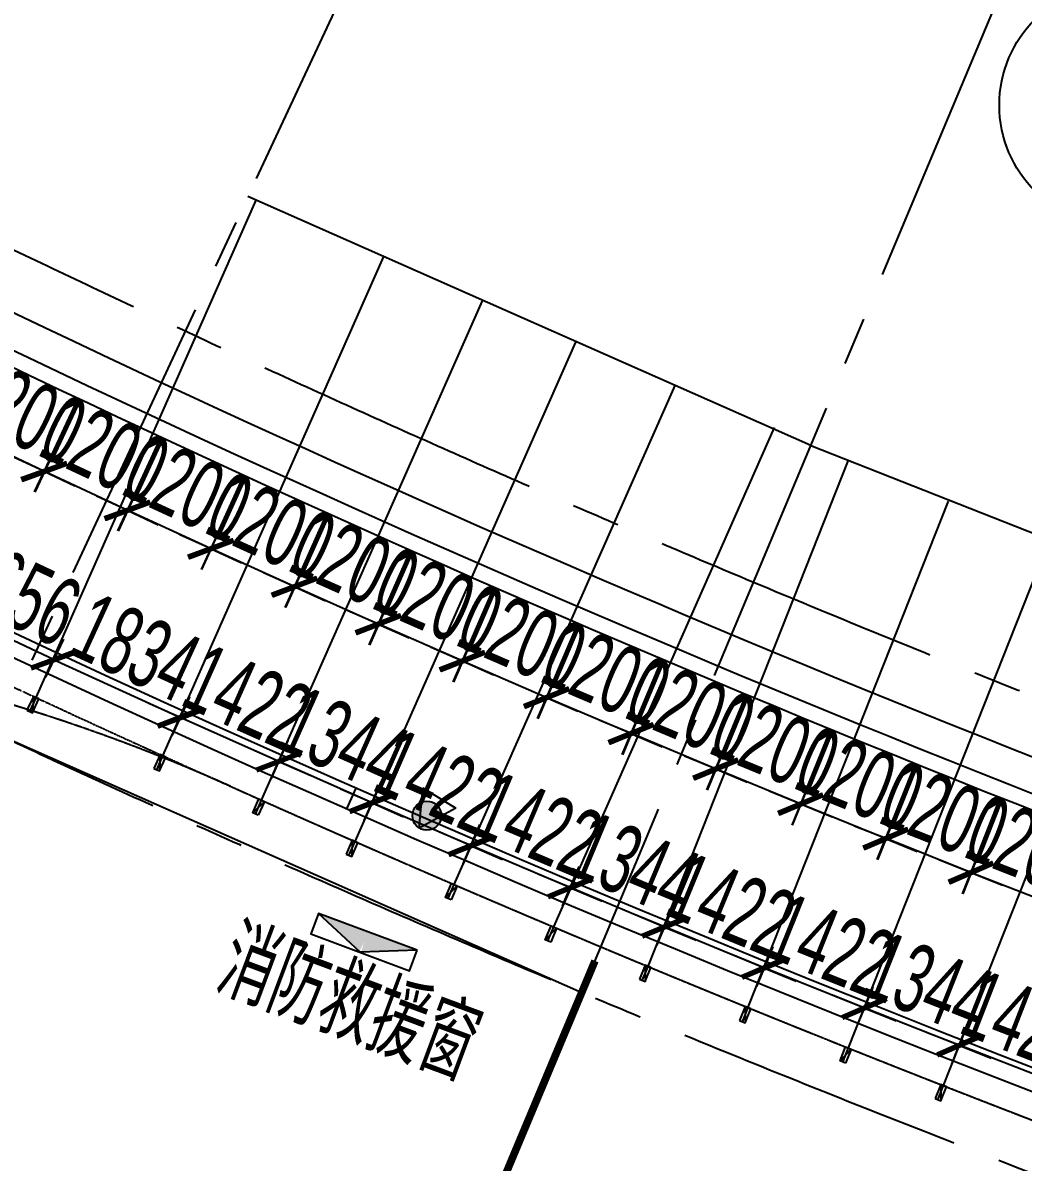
# Model space of a CAD drawing. Extents: x -668578 to 2331563, y -1202445 to 1620273.
# Drawn here: x 790503 to 803656, y 91569 to 106554 of the extents above; entities that cross this region are included whole.
import ezdxf
from ezdxf.enums import TextEntityAlignment as Align

# ---------------------------------------------------------------- set-up
doc = ezdxf.new("R2010")
doc.units = 0
for name, pattern in [('CENTER2', [28.575, 19.05, -3.175, 3.175, -3.175]), ('DASH', [0.35, 0.25, -0.1]), ('DOT2', [0.125, 0, -0.125])]:
    doc.linetypes.add(name, pattern=pattern)
doc.layers.get('0').update_dxf_attribs({"color": 8})
doc.layers.get('Defpoints').update_dxf_attribs({"color": 8})
for name, color, linetype in [('#文字', 8, 'Continuous'), ('#标注', 8, 'Continuous'), ('#轴线', 8, 'CENTER2'), ('A-AL', 8, 'Continuous'), ('A-FLOR-OTLN', 8, 'DOT2'), ('A-ROOF-DRAN', 8, 'Continuous'), ('A-WIND-FRAM', 8, 'Continuous'), ('dim', 8, 'Continuous'), ('DIM_LEAD', 8, 'Continuous'), ('WINDOW', 8, 'Continuous'), ('外轮廓', 8, 'Continuous'), ('建-消防-防火分区填充', 8, 'Continuous'), ('救援窗', 8, 'Continuous'), ('暖-消防-挡烟垂壁', 8, 'Continuous'), ('消防救援', 8, 'Continuous')]:
    doc.layers.add(name, color=color, linetype=linetype)
doc.styles.add('JHZX', font='jrs.shx', dxfattribs={"width": 0.6, "bigfont": 'jhz.shx'})
doc.styles.add('图纸文字', font='txt.shx', dxfattribs={"width": 0.5, "bigfont": 'HZTXT.shx'})
doc.dimstyles.new('JZBZ-300', dxfattribs={"dimscale": 300, "dimtxt": 3, "dimasz": 1.5, "dimexe": 1, "dimexo": 1, "dimgap": 0.5, "dimtad": 1, "dimdec": 0, "dimdsep": 46, "dimtxsty": 'JHZX', "dimblk1": 'ARCHTICK', "dimblk2": 'ARCHTICK', "dimsah": 1, "dimcen": 0, "dimclrd": 1, "dimclre": 1, "dimclrt": 2, "dimazin": 2, "dimtfac": 1, "dimtdec": 0, "dimtix": 1, "dimtmove": 0, "dimatfit": 3, "dimfxl": 0, "dimtolj": 1, "dimlwd": -1, "dimlwe": -1, "dimarcsym": 0})
doc.dimstyles.new('JZBZ-400', dxfattribs={"dimscale": 400, "dimtxt": 3, "dimasz": 1.5, "dimexe": 1, "dimexo": 1, "dimgap": 0.5, "dimtad": 1, "dimdec": 0, "dimdsep": 46, "dimtxsty": 'JHZX', "dimblk1": 'ARCHTICK', "dimblk2": 'ARCHTICK', "dimsah": 1, "dimcen": 0, "dimclrd": 1, "dimclre": 1, "dimclrt": 2, "dimazin": 2, "dimtfac": 1, "dimtdec": 0, "dimtix": 1, "dimtmove": 0, "dimatfit": 3, "dimfxl": 0, "dimtolj": 1, "dimlwd": -1, "dimlwe": -1, "dimarcsym": 0})

# ---------------------------------------------------------------- blocks, each defined once
blk = doc.blocks.new('_ARCHTICK')
at = {"color": 0, "linetype": 'ByBlock', "const_width": 0.15}
blk.add_lwpolyline([(-0.5, -0.5), (0.5, 0.5)], dxfattribs=at)
blk = doc.blocks.new('*D2939')
at = {"layer": '#标注', "ltscale": 300, "transparency": 16777216}
for p, q in [((-1773, -1481), (-9342, -7863)), ((165914, -92056), (164727, -101884))]:
    blk.add_line(p, q, dxfattribs=at)
blk.add_arc((197092, 166179), 269610, 220.13382, 263.11563, dxfattribs=at)
at = {"layer": 'Defpoints', "color": 0, "ltscale": 300, "transparency": 16777216}
for p in [(197092, 166179), (-1467, -1224), (40380, -53208), (165962, -91659)]:
    blk.add_point(p, dxfattribs=at)
at = {"layer": '#标注', "ltscale": 300, "transparency": 16777216, "xscale": 600, "yscale": 600, "zscale": 600}
for p, rotation in [((-9036, -7605), 130.1338192809485), ((164775, -101487), 353.1156299250187)]:
    blk.add_blockref('_ARCHTICK', p, dxfattribs=dict(at, rotation=rotation))
at = {"layer": '#标注', "ltscale": 300, "transparency": 16777216, "insert": (69342, -70334), "char_height": 1200, "attachment_point": 5, "rotation": 331.6247, "style": 'JHZX'}
blk.add_mtext('\\A1;42.98°', dxfattribs=at)
blk = doc.blocks.new('*U2924')
at = {"linetype": 'ByBlock'}
blk.add_line((0, -20), (0, 0), dxfattribs=at)
blk.add_circle((0, -24), 4, dxfattribs=at)
at = {"color": 253, "linetype": 'ByBlock', "style": 'JHZX', "width": 0.75}
blk.add_attdef('AXES', text='', height=4, dxfattribs=at).set_placement((0, -24), align=Align.MIDDLE_CENTER)
blk = doc.blocks.new('*D252')
at = {"layer": 'Defpoints', "color": 0, "ltscale": 300, "transparency": 16777216}
for p in [(802815, 93108), (802608, 92576), (803933, 92061)]:
    blk.add_point(p, dxfattribs=at)
at = {"layer": 'dim', "color": 1, "ltscale": 300, "transparency": 16777216}
for p, q in [((802717, 92856), (802923, 93387)), ((802815, 93108), (802395, 93271)), ((804140, 92592), (802815, 93108)), ((804042, 92340), (804249, 92872)), ((804140, 92592), (804559, 92429))]:
    blk.add_line(p, q, dxfattribs=at)
at = {"layer": 'dim', "color": 1, "ltscale": 300, "transparency": 16777216, "xscale": 450, "yscale": 450, "zscale": 450}
for p, rotation in [((802815, 93108), 338.7417999146081), ((804140, 92592), 158.7417999146081)]:
    blk.add_blockref('_ARCHTICK', p, dxfattribs=dict(at, rotation=rotation))
at = {"layer": 'dim', "color": 2, "ltscale": 300, "transparency": 16777216, "insert": (803695, 93409), "char_height": 900, "attachment_point": 5, "rotation": 338.7418, "style": 'JHZX'}
blk.add_mtext('\\A1;1422', dxfattribs=at)
blk = doc.blocks.new('*D253')
at = {"layer": 'Defpoints', "color": 0, "ltscale": 300, "transparency": 16777216}
for p in [(801567, 93598), (801358, 93071), (802608, 92576)]:
    blk.add_point(p, dxfattribs=at)
at = {"layer": 'dim', "color": 1, "ltscale": 300, "transparency": 16777216}
for p, q in [((801469, 93350), (801677, 93877)), ((801567, 93598), (801149, 93764)), ((802817, 93104), (801567, 93598)), ((802718, 92855), (802927, 93383)), ((802817, 93104), (803235, 92938))]:
    blk.add_line(p, q, dxfattribs=at)
at = {"layer": 'dim', "color": 1, "ltscale": 300, "transparency": 16777216, "xscale": 450, "yscale": 450, "zscale": 450}
for p, rotation in [((801567, 93598), 338.4114418386824), ((802817, 93104), 158.4114418386824)]:
    blk.add_blockref('_ARCHTICK', p, dxfattribs=dict(at, rotation=rotation))
at = {"layer": 'dim', "color": 2, "ltscale": 300, "transparency": 16777216, "insert": (802413, 93909), "char_height": 900, "attachment_point": 5, "rotation": 338.4114, "style": 'JHZX'}
blk.add_mtext('\\A1;1344', dxfattribs=at)
blk = doc.blocks.new('*D254')
at = {"layer": 'Defpoints', "color": 0, "ltscale": 300, "transparency": 16777216}
for p in [(800250, 94126), (800039, 93602), (801358, 93071)]:
    blk.add_point(p, dxfattribs=at)
at = {"layer": 'dim', "color": 1, "ltscale": 300, "transparency": 16777216}
for p, q in [((800250, 94126), (799832, 94294)), ((800151, 93880), (800362, 94404)), ((801569, 93595), (800250, 94126)), ((801470, 93349), (801681, 93873)), ((801569, 93595), (801987, 93427))]:
    blk.add_line(p, q, dxfattribs=at)
at = {"layer": 'dim', "color": 1, "ltscale": 300, "transparency": 16777216, "xscale": 450, "yscale": 450, "zscale": 450}
for p, rotation in [((800250, 94126), 338.0807413442296), ((801569, 93595), 158.0807413442297)]:
    blk.add_blockref('_ARCHTICK', p, dxfattribs=dict(at, rotation=rotation))
at = {"layer": 'dim', "color": 2, "ltscale": 300, "transparency": 16777216, "insert": (801133, 94417), "char_height": 900, "attachment_point": 5, "rotation": 338.0807, "style": 'JHZX'}
blk.add_mtext('\\A1;1422', dxfattribs=at)
blk = doc.blocks.new('*D255')
at = {"layer": 'Defpoints', "color": 0, "ltscale": 300, "transparency": 16777216}
for p in [(798939, 94664), (798724, 94143), (800039, 93602)]:
    blk.add_point(p, dxfattribs=at)
at = {"layer": 'dim', "color": 1, "ltscale": 300, "transparency": 16777216}
for p, q in [((798838, 94421), (799053, 94941)), ((798939, 94664), (798523, 94835)), ((800253, 94122), (798939, 94664)), ((800153, 93879), (800368, 94400)), ((800253, 94122), (800670, 93951))]:
    blk.add_line(p, q, dxfattribs=at)
at = {"layer": 'dim', "color": 1, "ltscale": 300, "transparency": 16777216, "xscale": 450, "yscale": 450, "zscale": 450}
for p, rotation in [((798939, 94664), 337.6106992494506), ((800253, 94122), 157.6106992494506)]:
    blk.add_blockref('_ARCHTICK', p, dxfattribs=dict(at, rotation=rotation))
at = {"layer": 'dim', "color": 2, "ltscale": 300, "transparency": 16777216, "insert": (799825, 94948), "char_height": 900, "attachment_point": 5, "rotation": 337.6107, "style": 'JHZX'}
blk.add_mtext('\\A1;1422', dxfattribs=at)
blk = doc.blocks.new('*D256')
at = {"layer": 'Defpoints', "color": 0, "ltscale": 300, "transparency": 16777216}
for p in [(797701, 95180), (797484, 94663), (798724, 94143)]:
    blk.add_point(p, dxfattribs=at)
at = {"layer": 'dim', "color": 1, "ltscale": 300, "transparency": 16777216}
for p, q in [((797600, 94939), (797817, 95456)), ((797701, 95180), (797286, 95353)), ((798941, 94661), (797701, 95180)), ((798840, 94420), (799057, 94937)), ((798941, 94661), (799356, 94487))]:
    blk.add_line(p, q, dxfattribs=at)
at = {"layer": 'dim', "color": 1, "ltscale": 300, "transparency": 16777216, "xscale": 450, "yscale": 450, "zscale": 450}
for p, rotation in [((797701, 95180), 337.2803418899941), ((798941, 94661), 157.2803418899941)]:
    blk.add_blockref('_ARCHTICK', p, dxfattribs=dict(at, rotation=rotation))
at = {"layer": 'dim', "color": 2, "ltscale": 300, "transparency": 16777216, "insert": (798553, 95474), "char_height": 900, "attachment_point": 5, "rotation": 337.2803, "style": 'JHZX'}
blk.add_mtext('\\A1;1344', dxfattribs=at)
blk = doc.blocks.new('*D257')
at = {"layer": 'Defpoints', "color": 0, "ltscale": 300, "transparency": 16777216}
for p in [(796395, 95734), (796176, 95219), (797484, 94663)]:
    blk.add_point(p, dxfattribs=at)
at = {"layer": 'dim', "color": 1, "ltscale": 300, "transparency": 16777216}
for p, q in [((796395, 95734), (795981, 95910)), ((796293, 95495), (796512, 96010)), ((797703, 95177), (796395, 95734)), ((797602, 94939), (797821, 95453)), ((797703, 95177), (798118, 95001))]:
    blk.add_line(p, q, dxfattribs=at)
at = {"layer": 'dim', "color": 1, "ltscale": 300, "transparency": 16777216, "xscale": 450, "yscale": 450, "zscale": 450}
for p, rotation in [((796395, 95734), 336.949641395535), ((797703, 95177), 156.949641395535)]:
    blk.add_blockref('_ARCHTICK', p, dxfattribs=dict(at, rotation=rotation))
at = {"layer": 'dim', "color": 2, "ltscale": 300, "transparency": 16777216, "insert": (797284, 96008), "char_height": 900, "attachment_point": 5, "rotation": 336.9496, "style": 'JHZX'}
blk.add_mtext('\\A1;1422', dxfattribs=at)
blk = doc.blocks.new('*D258')
at = {"layer": 'Defpoints', "color": 0, "ltscale": 300, "transparency": 16777216}
for p in [(795094, 96297), (794872, 95787), (796176, 95219)]:
    blk.add_point(p, dxfattribs=at)
at = {"layer": 'dim', "color": 1, "ltscale": 300, "transparency": 16777216}
for p, q in [((794992, 96062), (795214, 96572)), ((795094, 96297), (794681, 96476)), ((796398, 95729), (795094, 96297)), ((796296, 95494), (796518, 96004)), ((796398, 95729), (796811, 95550))]:
    blk.add_line(p, q, dxfattribs=at)
at = {"layer": 'dim', "color": 1, "ltscale": 300, "transparency": 16777216, "xscale": 450, "yscale": 450, "zscale": 450}
for p, rotation in [((795094, 96297), 336.4797098205152), ((796398, 95729), 156.4797098205152)]:
    blk.add_blockref('_ARCHTICK', p, dxfattribs=dict(at, rotation=rotation))
at = {"layer": 'dim', "color": 2, "ltscale": 300, "transparency": 16777216, "insert": (795985, 96563), "char_height": 900, "attachment_point": 5, "rotation": 336.4797, "style": 'JHZX'}
blk.add_mtext('\\A1;1422', dxfattribs=at)
blk = doc.blocks.new('*D259')
at = {"layer": 'Defpoints', "color": 0, "ltscale": 300, "transparency": 16777216}
for p in [(793870, 96840), (793645, 96334), (794872, 95787)]:
    blk.add_point(p, dxfattribs=at)
at = {"layer": 'dim', "color": 1, "ltscale": 300, "transparency": 16777216}
for p, q in [((793767, 96608), (793992, 97114)), ((793870, 96840), (793459, 97023)), ((795098, 96293), (793870, 96840)), ((794994, 96061), (795220, 96567)), ((795098, 96293), (795509, 96109))]:
    blk.add_line(p, q, dxfattribs=at)
at = {"layer": 'dim', "color": 1, "ltscale": 300, "transparency": 16777216, "xscale": 450, "yscale": 450, "zscale": 450}
for p, rotation in [((793870, 96840), 335.9673976540209), ((795098, 96293), 155.9673976540209)]:
    blk.add_blockref('_ARCHTICK', p, dxfattribs=dict(at, rotation=rotation))
at = {"layer": 'dim', "color": 2, "ltscale": 300, "transparency": 16777216, "insert": (794728, 97114), "char_height": 900, "attachment_point": 5, "rotation": 335.9674, "style": 'JHZX'}
blk.add_mtext('\\A1;1344', dxfattribs=at)
blk = doc.blocks.new('*D260')
at = {"layer": 'Defpoints', "color": 0, "ltscale": 300, "transparency": 16777216}
for p in [(792571, 97419), (792346, 96913), (793645, 96334)]:
    blk.add_point(p, dxfattribs=at)
at = {"layer": 'dim', "color": 1, "ltscale": 300, "transparency": 16777216}
for p, q in [((792571, 97419), (792160, 97602)), ((792468, 97187), (792693, 97693)), ((793870, 96840), (792571, 97419)), ((793767, 96608), (793992, 97114)), ((793870, 96840), (794281, 96657))]:
    blk.add_line(p, q, dxfattribs=at)
at = {"layer": 'dim', "color": 1, "ltscale": 300, "transparency": 16777216, "xscale": 450, "yscale": 450, "zscale": 450}
for p, rotation in [((792571, 97419), 335.9903000034198), ((793870, 96840), 155.9903000034198)]:
    blk.add_blockref('_ARCHTICK', p, dxfattribs=dict(at, rotation=rotation))
at = {"layer": 'dim', "color": 2, "ltscale": 300, "transparency": 16777216, "insert": (793465, 97678), "char_height": 900, "attachment_point": 5, "rotation": 335.9903, "style": 'JHZX'}
blk.add_mtext('\\A1;1422', dxfattribs=at)
blk = doc.blocks.new('*D261')
at = {"layer": 'Defpoints', "color": 0, "ltscale": 300, "transparency": 16777216}
for p in [(790908, 98177), (790679, 97678), (792346, 96913)]:
    blk.add_point(p, dxfattribs=at)
at = {"layer": 'dim', "color": 1, "ltscale": 300, "transparency": 16777216}
for p, q in [((790804, 97951), (791033, 98449)), ((792575, 97412), (790908, 98177)), ((792471, 97185), (792700, 97684))]:
    blk.add_line(p, q, dxfattribs=at)
at = {"layer": 'dim', "color": 1, "ltscale": 300, "transparency": 16777216, "xscale": 450, "yscale": 450, "zscale": 450}
for p, rotation in [((790908, 98177), 155.3410651405857), ((792575, 97412), 335.3410651405857)]:
    blk.add_blockref('_ARCHTICK', p, dxfattribs=dict(at, rotation=rotation))
at = {"layer": 'dim', "color": 2, "ltscale": 300, "transparency": 16777216, "insert": (791991, 98339), "char_height": 900, "attachment_point": 5, "rotation": 335.3411, "style": 'JHZX'}
blk.add_mtext('\\A1;1834', dxfattribs=at)
blk = doc.blocks.new('*D262')
at = {"layer": 'Defpoints', "color": 0, "ltscale": 300, "transparency": 16777216}
for p in [(789418, 98884), (789182, 98387), (790679, 97678)]:
    blk.add_point(p, dxfattribs=at)
at = {"layer": 'dim', "color": 1, "ltscale": 300, "transparency": 16777216}
for p, q in [((789311, 98658), (789546, 99155)), ((790914, 98175), (789418, 98884)), ((790807, 97949), (791043, 98446))]:
    blk.add_line(p, q, dxfattribs=at)
at = {"layer": 'dim', "color": 1, "ltscale": 300, "transparency": 16777216, "xscale": 450, "yscale": 450, "zscale": 450}
for p, rotation in [((789418, 98884), 154.6409131968624), ((790914, 98175), 334.6409131968624)]:
    blk.add_blockref('_ARCHTICK', p, dxfattribs=dict(at, rotation=rotation))
at = {"layer": 'dim', "color": 2, "ltscale": 300, "transparency": 16777216, "insert": (790423, 99072), "char_height": 900, "attachment_point": 5, "rotation": 334.6409, "style": 'JHZX'}
blk.add_mtext('\\A1;1656', dxfattribs=at)
blk = doc.blocks.new('A$C6e55dde9')
at = {"layer": '救援窗'}
h = blk.add_hatch(color=256, dxfattribs=at)
edge = h.paths.add_edge_path()
edge.add_arc((-839, -143), 839, 350.4779, 360)
edge.add_arc((839, -143), 839, 180, 189.5221)
edge.add_line((12, -282), (693, 0))
edge.add_line((693, 0), (-693, 0))
edge.add_line((-693, 0), (-12, -282))
edge = h.paths.add_edge_path()
edge.add_line((-12, -282), (0, -287))
edge.add_line((0, -287), (12, -282))
edge.add_arc((839, -143), 839, 180, 189.5221, ccw=False)
edge.add_arc((-839, -143), 839, -9.5221, 0, ccw=False)
blk.add_lwpolyline([(693, 0), (-693, 0), (-693, -287), (693, -287)], close=True, dxfattribs=at)
blk.add_lwpolyline([(693, 0), (0, -287), (-693, 0)], dxfattribs=at)
blk = doc.blocks.new('A$Cf5e5299f')
at = {"layer": '#标注', "ltscale": 300}
blk.add_blockref('A$C6e55dde9', (0, 0), dxfattribs=at)
at = {"layer": '#文字', "style": '图纸文字', "width": 0.7}
blk.add_text('消防救援窗', height=1000, dxfattribs=at).set_placement((-1646, -1458))
blk = doc.blocks.new('*D1353')
at = {"layer": '#标注', "color": 1, "ltscale": 300, "transparency": 16777216}
for p, q in [((803324, 96270), (802863, 95097)), ((804441, 95832), (803980, 94658)), ((802973, 95376), (802554, 95540)), ((804090, 94938), (802973, 95376)), ((804090, 94938), (804509, 94773))]:
    blk.add_line(p, q, dxfattribs=at)
at = {"layer": 'Defpoints', "color": 0, "ltscale": 300, "transparency": 16777216}
for p in [(803433, 96549), (804550, 96111), (802973, 95376)]:
    blk.add_point(p, dxfattribs=at)
at = {"layer": '#标注', "color": 1, "ltscale": 300, "transparency": 16777216, "xscale": 450, "yscale": 450, "zscale": 450}
for p, rotation in [((802973, 95376), 338.5703011247346), ((804090, 94938), 158.5703011247346)]:
    blk.add_blockref('_ARCHTICK', p, dxfattribs=dict(at, rotation=rotation))
at = {"layer": '#标注', "color": 2, "ltscale": 300, "transparency": 16777216, "insert": (803750, 95715), "char_height": 900, "attachment_point": 5, "rotation": 338.5703, "style": 'JHZX'}
blk.add_mtext('\\A1;1200', dxfattribs=at)
blk = doc.blocks.new('*D1354')
at = {"layer": '#标注', "color": 1, "ltscale": 300, "transparency": 16777216}
for p, q in [((802208, 96716), (801740, 95545)), ((803322, 96271), (802855, 95100)), ((801852, 95824), (801434, 95990)), ((802966, 95379), (801852, 95824)), ((802966, 95379), (803384, 95212))]:
    blk.add_line(p, q, dxfattribs=at)
at = {"layer": 'Defpoints', "color": 0, "ltscale": 300, "transparency": 16777216}
for p in [(802319, 96994), (803433, 96549), (801852, 95824)]:
    blk.add_point(p, dxfattribs=at)
at = {"layer": '#标注', "color": 1, "ltscale": 300, "transparency": 16777216, "xscale": 450, "yscale": 450, "zscale": 450}
for p, rotation in [((801852, 95824), 338.2399867580711), ((802966, 95379), 158.2399867580711)]:
    blk.add_blockref('_ARCHTICK', p, dxfattribs=dict(at, rotation=rotation))
at = {"layer": '#标注', "color": 2, "ltscale": 300, "transparency": 16777216, "insert": (802631, 96158), "char_height": 900, "attachment_point": 5, "rotation": 338.24, "style": 'JHZX'}
blk.add_mtext('\\A1;1200', dxfattribs=at)
blk = doc.blocks.new('*D1355')
at = {"layer": '#标注', "color": 1, "ltscale": 300, "transparency": 16777216}
for p, q in [((801094, 97167), (800620, 96000)), ((802206, 96716), (801732, 95548)), ((800733, 96277), (800316, 96447)), ((801845, 95826), (800733, 96277)), ((801845, 95826), (802262, 95657))]:
    blk.add_line(p, q, dxfattribs=at)
at = {"layer": 'Defpoints', "color": 0, "ltscale": 300, "transparency": 16777216}
for p in [(801207, 97445), (802319, 96994), (800733, 96277)]:
    blk.add_point(p, dxfattribs=at)
at = {"layer": '#标注', "color": 1, "ltscale": 300, "transparency": 16777216, "xscale": 450, "yscale": 450, "zscale": 450}
for p, rotation in [((800733, 96277), 337.9096723914104), ((801845, 95826), 157.9096723914104)]:
    blk.add_blockref('_ARCHTICK', p, dxfattribs=dict(at, rotation=rotation))
at = {"layer": '#标注', "color": 2, "ltscale": 300, "transparency": 16777216, "insert": (801514, 96608), "char_height": 900, "attachment_point": 5, "rotation": 337.9097, "style": 'JHZX'}
blk.add_mtext('\\A1;1200', dxfattribs=at)
blk = doc.blocks.new('*D1356')
at = {"layer": '#标注', "color": 1, "ltscale": 300, "transparency": 16777216}
for p, q in [((799983, 97626), (799502, 96461)), ((801092, 97168), (800612, 96003)), ((799617, 96738), (799201, 96910)), ((800726, 96280), (799617, 96738)), ((800726, 96280), (801142, 96109))]:
    blk.add_line(p, q, dxfattribs=at)
at = {"layer": 'Defpoints', "color": 0, "ltscale": 300, "transparency": 16777216}
for p in [(800098, 97903), (801207, 97445), (799617, 96738)]:
    blk.add_point(p, dxfattribs=at)
at = {"layer": '#标注', "color": 1, "ltscale": 300, "transparency": 16777216, "xscale": 450, "yscale": 450, "zscale": 450}
for p, rotation in [((799617, 96738), 337.5793580247473), ((800726, 96280), 157.5793580247473)]:
    blk.add_blockref('_ARCHTICK', p, dxfattribs=dict(at, rotation=rotation))
at = {"layer": '#标注', "color": 2, "ltscale": 300, "transparency": 16777216, "insert": (800400, 97064), "char_height": 900, "attachment_point": 5, "rotation": 337.5794, "style": 'JHZX'}
blk.add_mtext('\\A1;1200', dxfattribs=at)
blk = doc.blocks.new('*D1357')
at = {"layer": '#标注', "color": 1, "ltscale": 300, "transparency": 16777216}
for p, q in [((798875, 98091), (798387, 96928)), ((799982, 97626), (799494, 96464)), ((798504, 97205), (798089, 97379)), ((799610, 96741), (798504, 97205)), ((799610, 96741), (800025, 96567))]:
    blk.add_line(p, q, dxfattribs=at)
at = {"layer": 'Defpoints', "color": 0, "ltscale": 300, "transparency": 16777216}
for p in [(798991, 98367), (800098, 97903), (798504, 97205)]:
    blk.add_point(p, dxfattribs=at)
at = {"layer": '#标注', "color": 1, "ltscale": 300, "transparency": 16777216, "xscale": 450, "yscale": 450, "zscale": 450}
for p, rotation in [((798504, 97205), 337.2490436580821), ((799610, 96741), 157.2490436580821)]:
    blk.add_blockref('_ARCHTICK', p, dxfattribs=dict(at, rotation=rotation))
at = {"layer": '#标注', "color": 2, "ltscale": 300, "transparency": 16777216, "insert": (799289, 97526), "char_height": 900, "attachment_point": 5, "rotation": 337.249, "style": 'JHZX'}
blk.add_mtext('\\A1;1200', dxfattribs=at)
blk = doc.blocks.new('*D1358')
at = {"layer": '#标注', "color": 1, "ltscale": 300, "transparency": 16777216}
for p, q in [((797769, 98562), (797275, 97402)), ((798873, 98091), (798379, 96932)), ((797393, 97678), (796979, 97854)), ((798497, 97208), (797393, 97678)), ((798497, 97208), (798911, 97031))]:
    blk.add_line(p, q, dxfattribs=at)
at = {"layer": 'Defpoints', "color": 0, "ltscale": 300, "transparency": 16777216}
for p in [(797887, 98838), (798991, 98367), (797393, 97678)]:
    blk.add_point(p, dxfattribs=at)
at = {"layer": '#标注', "color": 1, "ltscale": 300, "transparency": 16777216, "xscale": 450, "yscale": 450, "zscale": 450}
for p, rotation in [((797393, 97678), 336.918729291421), ((798497, 97208), 156.918729291421)]:
    blk.add_blockref('_ARCHTICK', p, dxfattribs=dict(at, rotation=rotation))
at = {"layer": '#标注', "color": 2, "ltscale": 300, "transparency": 16777216, "insert": (798180, 97995), "char_height": 900, "attachment_point": 5, "rotation": 336.9187, "style": 'JHZX'}
blk.add_mtext('\\A1;1200', dxfattribs=at)
blk = doc.blocks.new('*D1359')
at = {"layer": '#标注', "color": 1, "ltscale": 300, "transparency": 16777216}
for p, q in [((796667, 99039), (796166, 97882)), ((797768, 98562), (797267, 97406)), ((796285, 98158), (795872, 98337)), ((797386, 97681), (796285, 98158)), ((797386, 97681), (797799, 97502))]:
    blk.add_line(p, q, dxfattribs=at)
at = {"layer": 'Defpoints', "color": 0, "ltscale": 300, "transparency": 16777216}
for p in [(796786, 99314), (797887, 98838), (796285, 98158)]:
    blk.add_point(p, dxfattribs=at)
at = {"layer": '#标注', "color": 1, "ltscale": 300, "transparency": 16777216, "xscale": 450, "yscale": 450, "zscale": 450}
for p, rotation in [((796285, 98158), 336.5884149247598), ((797386, 97681), 156.5884149247598)]:
    blk.add_blockref('_ARCHTICK', p, dxfattribs=dict(at, rotation=rotation))
at = {"layer": '#标注', "color": 2, "ltscale": 300, "transparency": 16777216, "insert": (797074, 98470), "char_height": 900, "attachment_point": 5, "rotation": 336.5884, "style": 'JHZX'}
blk.add_mtext('\\A1;1200', dxfattribs=at)
blk = doc.blocks.new('*D1360')
at = {"layer": '#标注', "color": 1, "ltscale": 300, "transparency": 16777216}
for p, q in [((795567, 99523), (795059, 98369)), ((796665, 99040), (796158, 97886)), ((795180, 98644), (794768, 98825)), ((796278, 98161), (795180, 98644)), ((796278, 98161), (796690, 97979))]:
    blk.add_line(p, q, dxfattribs=at)
at = {"layer": 'Defpoints', "color": 0, "ltscale": 300, "transparency": 16777216}
for p in [(795687, 99798), (796786, 99314), (795180, 98644)]:
    blk.add_point(p, dxfattribs=at)
at = {"layer": '#标注', "color": 1, "ltscale": 300, "transparency": 16777216, "xscale": 450, "yscale": 450, "zscale": 450}
for p, rotation in [((795180, 98644), 336.258100558098), ((796278, 98161), 156.258100558098)]:
    blk.add_blockref('_ARCHTICK', p, dxfattribs=dict(at, rotation=rotation))
at = {"layer": '#标注', "color": 2, "ltscale": 300, "transparency": 16777216, "insert": (795971, 98951), "char_height": 900, "attachment_point": 5, "rotation": 336.2581, "style": 'JHZX'}
blk.add_mtext('\\A1;1200', dxfattribs=at)
blk = doc.blocks.new('*D1361')
at = {"layer": '#标注', "color": 1, "ltscale": 300, "transparency": 16777216}
for p, q in [((794469, 100013), (793955, 98862)), ((795565, 99524), (795051, 98373)), ((794078, 99136), (793667, 99320)), ((795173, 98647), (794078, 99136)), ((795173, 98647), (795584, 98463))]:
    blk.add_line(p, q, dxfattribs=at)
at = {"layer": 'Defpoints', "color": 0, "ltscale": 300, "transparency": 16777216}
for p in [(794592, 100287), (795687, 99798), (794078, 99136)]:
    blk.add_point(p, dxfattribs=at)
at = {"layer": '#标注', "color": 1, "ltscale": 300, "transparency": 16777216, "xscale": 450, "yscale": 450, "zscale": 450}
for p, rotation in [((794078, 99136), 335.9277861914343), ((795173, 98647), 155.9277861914343)]:
    blk.add_blockref('_ARCHTICK', p, dxfattribs=dict(at, rotation=rotation))
at = {"layer": '#标注', "color": 2, "ltscale": 300, "transparency": 16777216, "insert": (794870, 99439), "char_height": 900, "attachment_point": 5, "rotation": 335.9278, "style": 'JHZX'}
blk.add_mtext('\\A1;1200', dxfattribs=at)
blk = doc.blocks.new('*D1362')
at = {"layer": '#标注', "color": 1, "ltscale": 300, "transparency": 16777216}
for p, q in [((793375, 100510), (792854, 99362)), ((794468, 100014), (793947, 98866)), ((792978, 99635), (792568, 99821)), ((794071, 99139), (792978, 99635)), ((794071, 99139), (794481, 98953))]:
    blk.add_line(p, q, dxfattribs=at)
at = {"layer": 'Defpoints', "color": 0, "ltscale": 300, "transparency": 16777216}
for p in [(793499, 100783), (794592, 100287), (792978, 99635)]:
    blk.add_point(p, dxfattribs=at)
at = {"layer": '#标注', "color": 1, "ltscale": 300, "transparency": 16777216, "xscale": 450, "yscale": 450, "zscale": 450}
for p, rotation in [((792978, 99635), 335.5974718247734), ((794071, 99139), 155.5974718247734)]:
    blk.add_blockref('_ARCHTICK', p, dxfattribs=dict(at, rotation=rotation))
at = {"layer": '#标注', "color": 2, "ltscale": 300, "transparency": 16777216, "insert": (793772, 99933), "char_height": 900, "attachment_point": 5, "rotation": 335.5975, "style": 'JHZX'}
blk.add_mtext('\\A1;1200', dxfattribs=at)
blk = doc.blocks.new('*D1363')
at = {"layer": '#标注', "color": 1, "ltscale": 300, "transparency": 16777216}
for p, q in [((792284, 101012), (791756, 99868)), ((793373, 100510), (792846, 99365)), ((791882, 100140), (791473, 100328)), ((792972, 99638), (791882, 100140)), ((792972, 99638), (793380, 99450))]:
    blk.add_line(p, q, dxfattribs=at)
at = {"layer": 'Defpoints', "color": 0, "ltscale": 300, "transparency": 16777216}
for p in [(792409, 101285), (793499, 100783), (791882, 100140)]:
    blk.add_point(p, dxfattribs=at)
at = {"layer": '#标注', "color": 1, "ltscale": 300, "transparency": 16777216, "xscale": 450, "yscale": 450, "zscale": 450}
for p, rotation in [((791882, 100140), 335.2671574581094), ((792972, 99638), 155.2671574581094)]:
    blk.add_blockref('_ARCHTICK', p, dxfattribs=dict(at, rotation=rotation))
at = {"layer": '#标注', "color": 2, "ltscale": 300, "transparency": 16777216, "insert": (792678, 100434), "char_height": 900, "attachment_point": 5, "rotation": 335.2672, "style": 'JHZX'}
blk.add_mtext('\\A1;1200', dxfattribs=at)
blk = doc.blocks.new('*D1364')
at = {"layer": '#标注', "color": 1, "ltscale": 300, "transparency": 16777216}
for p, q in [((791195, 101521), (790661, 100380)), ((792282, 101013), (791748, 99871)), ((790788, 100651), (790380, 100842)), ((791875, 100143), (790788, 100651)), ((791875, 100143), (792283, 99952))]:
    blk.add_line(p, q, dxfattribs=at)
at = {"layer": 'Defpoints', "color": 0, "ltscale": 300, "transparency": 16777216}
for p in [(791322, 101793), (792409, 101285), (790788, 100651)]:
    blk.add_point(p, dxfattribs=at)
at = {"layer": '#标注', "color": 1, "ltscale": 300, "transparency": 16777216, "xscale": 450, "yscale": 450, "zscale": 450}
for p, rotation in [((790788, 100651), 334.9368430914446), ((791875, 100143), 154.9368430914447)]:
    blk.add_blockref('_ARCHTICK', p, dxfattribs=dict(at, rotation=rotation))
at = {"layer": '#标注', "color": 2, "ltscale": 300, "transparency": 16777216, "insert": (791586, 100941), "char_height": 900, "attachment_point": 5, "rotation": 334.9368, "style": 'JHZX'}
blk.add_mtext('\\A1;1200', dxfattribs=at)
blk = doc.blocks.new('*D1365')
at = {"layer": '#标注', "color": 1, "ltscale": 300, "transparency": 16777216}
for p, q in [((790109, 102037), (789569, 100898)), ((791193, 101522), (790653, 100384)), ((789697, 101169), (789291, 101362)), ((790781, 100655), (789697, 101169)), ((790781, 100655), (791188, 100462))]:
    blk.add_line(p, q, dxfattribs=at)
at = {"layer": 'Defpoints', "color": 0, "ltscale": 300, "transparency": 16777216}
for p in [(790238, 102308), (791322, 101793), (789697, 101169)]:
    blk.add_point(p, dxfattribs=at)
at = {"layer": '#标注', "color": 1, "ltscale": 300, "transparency": 16777216, "xscale": 450, "yscale": 450, "zscale": 450}
for p, rotation in [((789697, 101169), 334.6065287247832), ((790781, 100655), 154.6065287247832)]:
    blk.add_blockref('_ARCHTICK', p, dxfattribs=dict(at, rotation=rotation))
at = {"layer": '#标注', "color": 2, "ltscale": 300, "transparency": 16777216, "insert": (790497, 101454), "char_height": 900, "attachment_point": 5, "rotation": 334.6065, "style": 'JHZX'}
blk.add_mtext('\\A1;1200', dxfattribs=at)
blk = doc.blocks.new('幕墙分隔')
for p, q in [((-40, -100), (40, 100)), ((0, 100), (0, -100))]:
    blk.add_line(p, q)
blk.add_lwpolyline([(-40, 100), (40, 100), (40, -100), (-40, -100)], close=True)
blk = doc.blocks.new('A$C4E971703')
at = {"layer": '暖-消防-挡烟垂壁', "color": 3, "linetype": 'DASH', "const_width": 100}
blk.add_lwpolyline([(123672, 53437), (116353, 35958)], dxfattribs=at)
blk = doc.blocks.new('A$C1BDD5639')
at = {"layer": '消防救援', "linetype": 'ByBlock'}
h = blk.add_hatch(color=256, dxfattribs=at)
h.dxf.hatch_style = 1
edge = h.paths.add_edge_path()
edge.add_arc((-283, 16), 191, 0, 360)
for p, q in [((-475, 16), (0, 254)), ((0, 254), (0, -254)), ((0, -254), (-475, 16))]:
    blk.add_line(p, q, dxfattribs=at)
blk.add_circle((-283, 16), 191, dxfattribs=at)
blk = doc.blocks.new('A$C47405904')
at = {"layer": 'A-AL'}
for points in [[(-89278, 9481, -0.031021), (-108755, 27069, 0.415715), (-113080, 27106), (-145267, -4699, 0.412976), (-145302, -9004, 0.149442), (-10240, -82596, 0.358696), (-6809, -80780)], [(-23311, -21874, -0.064773), (-71512, 1542, 0.089348), (-79518, 4959), (-80049, 5081, -0.111413), (-89357, 9543)]]:
    blk.add_lwpolyline(points, format="xyb", dxfattribs=at)
at = {"layer": 'A-FLOR-OTLN'}
for radius, start, end in [(212150, 224.36474, 258.37779), (262600, 224.41582, 258.41493)]:
    blk.add_arc((42590, 175095), radius, start, end, dxfattribs=at)
at = {"layer": 'A-ROOF-DRAN'}
blk.add_line((-42687, -18779), (-42566, -18505), dxfattribs=at)
for radius, end in [(211500, 263.30526), (211800, 259.3487)]:
    blk.add_arc((42590, 175095), radius, 233.70702, end, dxfattribs=at)
at = {"layer": 'DIM_LEAD'}
for p, q in [((-46773, -17316), (-43880, -10774)), ((-36586, -13998), (-43989, -10726)), ((-45106, -18082), (-42203, -11515)), ((-43809, -18664), (-40906, -12098)), ((-42580, -19209), (-39677, -12642)), ((-41276, -19775), (-38372, -13209)), ((-39967, -20332), (-37064, -13765)), ((-36586, -13998), (-29061, -16976)), ((-38727, -20851), (-36093, -14194)), ((-37410, -21387), (-34776, -14730)), ((-36093, -21923), (-33458, -15265)), ((-34843, -22417), (-32209, -15760))]:
    blk.add_line(p, q, dxfattribs=at)
at = {"layer": '外轮廓', "color": 3, "linetype": 'DASH', "ltscale": 5}
blk.add_lwpolyline([(-109158, 16478), (-135454, -11643, 0.41242), (-135330, -15318, 0.140163), (-7770, -80593, 0.412914), (-4719, -78556), (3836, -36160, 0.415851), (1787, -33095, -0.057061), (-44213, -18484, 0.041227), (-47955, -17165, 0.051572), (-52855, -16406), (-54407, -16327, -0.116659), (-64974, -13255, -0.058192), (-105484, 16602, 0.414617), (-109158, 16478)], format="xyb", close=True, dxfattribs=at)
at = {"layer": '外轮廓', "color": 3}
blk.add_lwpolyline([(-22739, -22538), (-22739, -22538, -0.065678), (-71758, 1166, 0.089348), (-79617, 4520), (-80148, 4642, -0.112531), (-89717, 9256)], format="xyb", dxfattribs=at)
blk.add_arc((42590, 175095), 208350, 236.67752, 251.76338, dxfattribs=at)
at = {"layer": '建-消防-防火分区填充'}
blk.add_line((-47283, -17796), (-39599, -21193), dxfattribs=at)
at = {"layer": 'A-WIND-FRAM', "xscale": -1}
for p, rotation in [((-46815, -17407), 155.0180198871079), ((-45147, -18173), 155.5835750582795), ((-42620, -19299), 156.3306201937306), ((-38766, -20943), 157.4619531599116), ((-37450, -21485), 157.8457753559141), ((-34880, -22511), 158.5930531086032)]:
    blk.add_blockref('幕墙分隔', p, dxfattribs=dict(at, rotation=rotation))
at = {"layer": 'A-WIND-FRAM'}
for p, rotation in [((-43849, -18755), 155.9673976539141), ((-41315, -19867), 156.7146754070437), ((-40006, -20424), 157.0987306200951), ((-36130, -22016), 158.2298305687868)]:
    blk.add_blockref('幕墙分隔', p, dxfattribs=dict(at, rotation=rotation))
at = {"layer": 'WINDOW'}
blk.add_blockref('A$C4E971703', (-163098, -74215), dxfattribs=at)
at = {"layer": '消防救援', "linetype": 'ByBlock', "rotation": 58.03810228225294}
blk.add_blockref('A$C1BDD5639', (-41472, -18637), dxfattribs=at)
blk = doc.blocks.new('DSGDFG')
at = {"layer": '#标注', "ltscale": 300}
blk.add_arc((197092.2, 166179.2), 257800, 220.136073, 263.11563, dxfattribs=at)
at = {"layer": '#轴线', "ltscale": 200}
for p, q in [((117060, -5591.3), (87404.4, -69240.3)), ((96783.9, -73383.1), (123902.6, -8616.5))]:
    blk.add_line(p, q, dxfattribs=at)
for radius in [206950, 212800, 220600, 228400, 236200, 244000, 251800, 257800]:
    blk.add_arc((197092.2, 166179.2), radius, 218.438892, 265.140584, dxfattribs=at)
at = {"layer": '#标注', "linetype": 'ByBlock', "xscale": 400, "yscale": 400, "rotation": 286.3288078296102}
blk.add_blockref('*U2924', (131206.1, -15740.8), dxfattribs=at).add_auto_attribs({'AXES': '11'})
at = {"layer": '#标注', "ltscale": 300}
dim = blk.add_angular_dim_3p(base=(40379.7, -53208.3), center=(197092.1, 166179.2), p1=(-1467, -1223.5), p2=(165961.7, -91658.5), dimstyle='JZBZ-400', override={"dimclrd": 256, "dimclre": 256, "dimclrt": 256}, dxfattribs=at)
dim.commit()
dim.dimension.update_dxf_attribs({"geometry": '*D2939', "text_midpoint": (69341.6, -70334.5)})
blk = doc.blocks.new('HGDTRET')
at = {"layer": 'dim', "ltscale": 300}
blk.add_arc((880041, 290089.1), 262600, 224.98133, 258.268049, dxfattribs=at)
for p1, p2, distance, picture, middle in [((790678.7, 97678), (789182.3, 98387.2), -549.9, '*D262', (790423, 99071.7)), ((792345.6, 96912.8), (790678.7, 97678), -548.9, '*D261', (791991.5, 98339.5)), ((793644.6, 96334.2), (792345.6, 96912.8), -554, '*D260', (793464.6, 97677.6)), ((794872.1, 95786.8), (793644.6, 96334.2), -553.8, '*D259', (794728.2, 97114.3)), ((796176, 95219.3), (794872.1, 95786.8), -556.3, '*D258', (795985.5, 96563.3)), ((797484.5, 94662.5), (796176, 95219.3), -559.4, '*D257', (797284.2, 96007.7)), ((798724.2, 94143.4), (797484.5, 94662.5), -560.7, '*D256', (798552.6, 95473.6)), ((800039.1, 93601.8), (798724.2, 94143.4), -562.9, '*D255', (799824.6, 94947.8)), ((801358.3, 93070.9), (800039.1, 93601.8), -564.7, '*D254', (801133.5, 94416.8)), ((802608.1, 92576.4), (801358.3, 93070.9), -567.3, '*D253', (802412.7, 93909.1)), ((803933.4, 92060.8), (802608.1, 92576.4), -569.9, '*D252', (803694.9, 93408.9))]:
    dim = blk.add_aligned_dim(p1=p1, p2=p2, distance=distance, dimstyle='JZBZ-300', dxfattribs=at)
    dim.commit()
    dim.dimension.update_dxf_attribs({"geometry": picture, "text_midpoint": middle})
blk = doc.blocks.new('HRTYTET')
at = {"layer": '#标注', "ltscale": 300}
for p1, p2, picture, middle in [((791322, 101793.2), (790237.9, 102307.8), '*D1365', (790496.7, 101453.9)), ((792409, 101284.9), (791322, 101793.2), '*D1364', (791585.7, 100940.8)), ((793498.9, 100782.8), (792409, 101284.9), '*D1363', (792677.6, 100434)), ((794591.7, 100287), (793498.9, 100782.8), '*D1362', (793772.5, 99933.5)), ((795687.4, 99797.6), (794591.7, 100287), '*D1361', (794870.2, 99439.3)), ((796785.8, 99314.4), (795687.4, 99797.6), '*D1360', (795970.7, 98951.4)), ((797887, 98837.6), (796785.8, 99314.4), '*D1359', (797074, 98469.9)), ((798991, 98367.2), (797887, 98837.6), '*D1358', (798180.1, 97994.8)), ((800097.6, 97903.1), (798991, 98367.2), '*D1357', (799288.9, 97526.1)), ((801206.9, 97445.4), (800097.6, 97903.1), '*D1356', (800400.3, 97063.7)), ((802318.8, 96994.2), (801206.9, 97445.4), '*D1355', (801514.5, 96607.8)), ((803433.3, 96549.3), (802318.8, 96994.2), '*D1354', (802631.2, 96158.3)), ((804550.3, 96110.9), (803433.3, 96549.3), '*D1353', (803750.5, 95715.3))]:
    dim = blk.add_aligned_dim(p1=p1, p2=p2, distance=1260.5, dimstyle='JZBZ-300', override={"dimfxl": 200}, dxfattribs=at)
    dim.commit()
    dim.dimension.update_dxf_attribs({"geometry": picture, "text_midpoint": middle})

msp = doc.modelspace()

# ---------------------------------------------------------------- block references
at = {"layer": '#标注'}
for name, p in [('HGDTRET', (0, 0)), ('DSGDFG', (682948.9, 123910))]:
    msp.add_blockref(name, p, dxfattribs=at)
at = {"layer": '#标注', "ltscale": 300, "rotation": 339.5332585317685}
msp.add_blockref('A$Cf5e5299f', (795039.3, 94598.7), dxfattribs=at)
at = {"layer": 'dim', "ltscale": 300}
msp.add_blockref('A$C47405904', (837451.5, 114994.4), dxfattribs=at)
at = {"layer": 'dim'}
msp.add_blockref('HRTYTET', (0, 0), dxfattribs=at)

doc.saveas('drawing.dxf')
